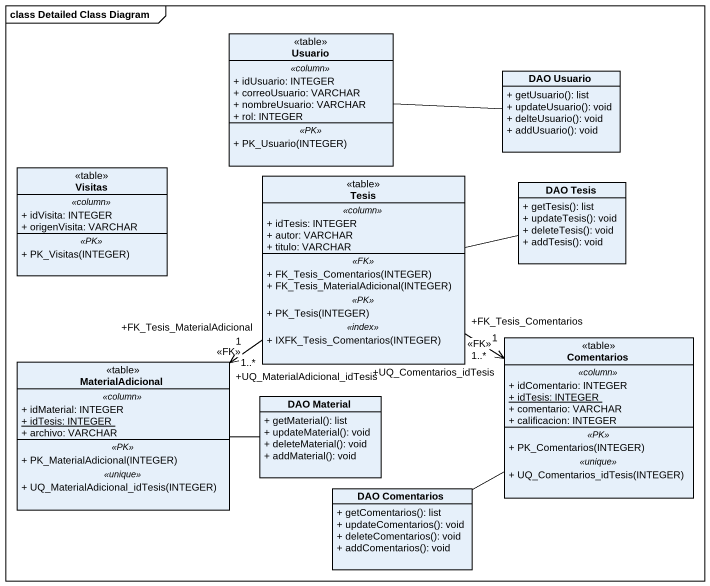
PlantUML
@startuml
mainframe class Detailed Class Diagram
hide circle
hide empty members
skinparam classAttributeIconSize 0
class Usuario <<table>> {
  .. <<column>> ..
  + idUsuario: INTEGER
  + correoUsuario: VARCHAR
  + nombreUsuario: VARCHAR
  + rol: INTEGER
  .. <<PK>> ..
  + PK_Usuario(INTEGER)
}
class "DAO Usuario" as DAO_Usuario {
  + getUsuario(): list
  + updateUsuario(): void
  + delteUsuario(): void
  + addUsuario(): void
}
class Visitas <<table>> {
  .. <<column>> ..
  + idVisita: INTEGER
  + origenVisita: VARCHAR
  .. <<PK>> ..
  + PK_Visitas(INTEGER)
}
class Tesis <<table>> {
  .. <<column>> ..
  + idTesis: INTEGER
  + autor: VARCHAR
  + titulo: VARCHAR
  .. <<FK>> ..
  + FK_Tesis_Comentarios(INTEGER)
  + FK_Tesis_MaterialAdicional(INTEGER)
  .. <<PK>> ..
  + PK_Tesis(INTEGER)
  .. <<index>> ..
  + IXFK_Tesis_Comentarios(INTEGER)
}
class "DAO Tesis" as DAO_Tesis {
  + getTesis(): list
  + updateTesis(): void
  + deleteTesis(): void
  + addTesis(): void
}
class MaterialAdicional <<table>> {
  .. <<column>> ..
  + idMaterial: INTEGER
  {static} + idTesis: INTEGER
  + archivo: VARCHAR
  .. <<PK>> ..
  + PK_MaterialAdicional(INTEGER)
  .. <<unique>> ..
  + UQ_MaterialAdicional_idTesis(INTEGER)
}
class Comentarios <<table>> {
  .. <<column>> ..
  + idComentario: INTEGER
  {static} + idTesis: INTEGER
  + comentario: VARCHAR
  + calificacion: INTEGER
  .. <<PK>> ..
  + PK_Comentarios(INTEGER)
  .. <<unique>> ..
  + UQ_Comentarios_idTesis(INTEGER)
}
class "DAO Material" as DAO_Material {
  + getMaterial(): list
  + updateMaterial(): void
  + deleteMaterial(): void
  + addMaterial(): void
}
class "DAO Comentarios" as DAO_Comentarios {
  + getComentarios(): list
  + updateComentarios(): void
  + deleteComentarios(): void
  + addComentarios(): void
}
DAO_Usuario -left- Usuario
Tesis "+FK_Tesis_MaterialAdicional\n1..*" --> "+UQ_MaterialAdicional_idTesis\n1" MaterialAdicional : <<FK>>
Tesis -- MaterialAdicional
Tesis "+FK_Tesis_Comentarios\n1..*" --> "+UQ_Comentarios_idTesis\n1" Comentarios : <<FK>>
DAO_Tesis -left- Tesis
DAO_Material -left- MaterialAdicional
DAO_Comentarios -right- Comentarios
@enduml
